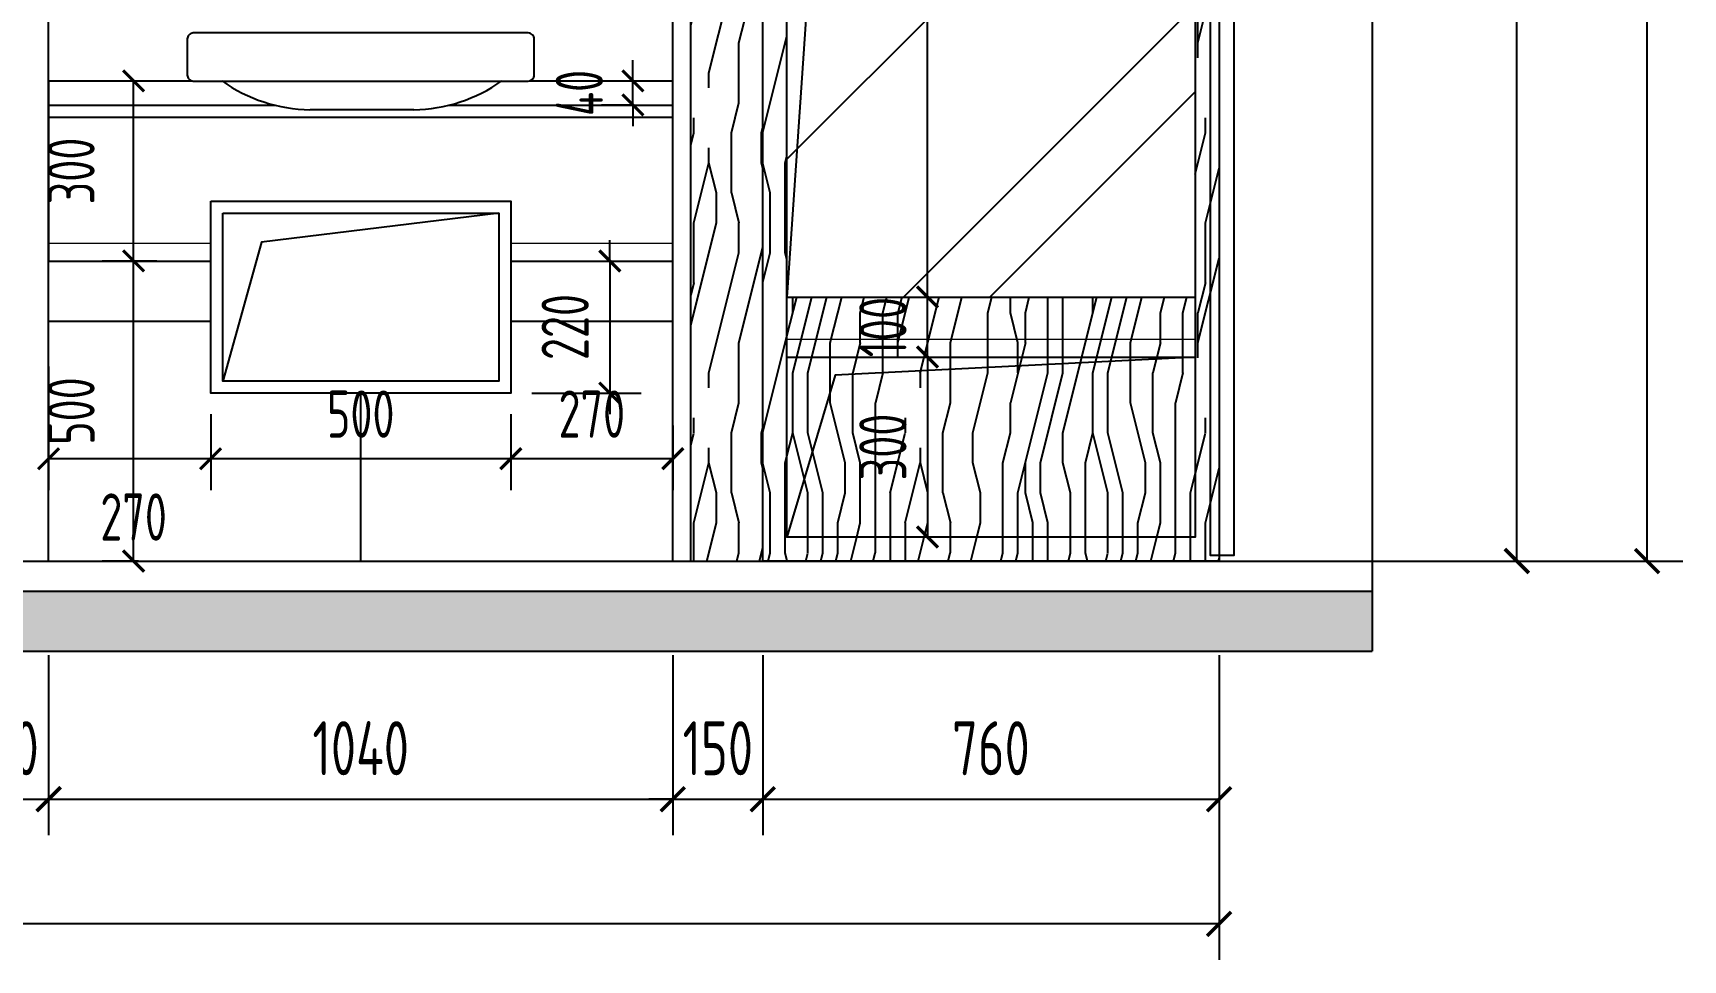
# Model space of a CAD drawing. Header units: millimetres. Extents: x 84706 to 155398, y -6776 to 36429.
# Drawn here: x 125544 to 128293, y 21572 to 23117 of the extents above; entities that cross this region are included whole.
import ezdxf

# ---------------------------------------------------------------- set-up
doc = ezdxf.new("R2010")
doc.units = ezdxf.units.MM
doc.set_wipeout_variables(frame=1)
doc.layers.get('Defpoints').update_dxf_attribs({"color": 250})
for name, color, linetype in [('DD2-【地坪造型线】Floor', 251, 'Continuous'), ('EE1-【立面造型线（近看）】Elevation modelling line', 144, 'Continuous'), ('EE5-【立面楼板、墙体】Eloorslab_wall', 150, 'Continuous'), ('EE7-【立面填充】Hatch', 250, 'Continuous'), ('EE8-【立面完成线】Finish', 20, 'Continuous'), ('EL-立面造型', 30, 'Continuous'), ('PM2-【门】Door', 148, 'Continuous'), ('PM3-【门套】Casing', 144, 'Continuous')]:
    doc.layers.add(name, color=color, linetype=linetype)
doc.layers.add('RC-Modelling【天花造型】', color=30, linetype='Continuous', lineweight=0)
doc.styles.add('XZC', font='SIMPLEX.SHX', dxfattribs={"width": 0.7, "bigfont": 'hztxt.shx'})
doc.styles.add('尺寸标注', font='ARCHS.SHX', dxfattribs={"width": 0.8})
doc.linetypes.add('LED_LINE', pattern='A,12.7,-5.08,["LED",XZC,S=2.54,R=0,X=-2.54,Y=-1.27],-6.35', length=24.13)
doc.dimstyles.new('海龙1：25', dxfattribs={"dimscale": 25, "dimtxt": 2.25, "dimasz": 1, "dimexe": 1.5, "dimexo": 1, "dimgap": 1, "dimtad": 1, "dimdec": 0, "dimrnd": 5, "dimdsep": 46, "dimtxsty": '尺寸标注', "dimblk": 'ARCHTICK', "dimblk1": 'ARCHTICK', "dimblk2": 'ARCHTICK', "dimcen": 1, "dimclrd": 44, "dimclre": 44, "dimclrt": 2, "dimadec": 0, "dimazin": 0, "dimtfac": 1, "dimtdec": 0, "dimtix": 1, "dimtmove": 2, "dimatfit": 3, "dimldrblk": 'hl_arrow2', "dimfxl": 0, "dimarcsym": 0})
pattern_1 = [(90, (-427.85, 0), (-500, 3e-14), [100, -150, 50, -200]), (90, (-440.35, 350), (-500, 3e-14), [100, -400]), (90, (-465.35, 300), (-500, 3e-14), [50, -450]), (90, (-477.85, 25), (-500, 3e-14), [25, -350, 25, -100]), (90, (-502.85, 200), (-500, 3e-14), [100, -150, 25, -225]), (90, (-515.35, 75), (-500, 3e-14), [75, -425]), (90, (-527.85, 200), (-500, 3e-14), [150, -350]), (90, (-540.35, 50), (-500, 3e-14), [100, -400]), (90, (-552.85, 250), (-500, 3e-14), [250, -250]), (90, (-577.85, 100), (-500, 3e-14), [50, -150, 100, -200]), (90, (-590.35, 450), (-500, 3e-14), [100, -400]), (90, (-602.85, 350), (-500, 3e-14), [50, -450]), (90, (-615.35, 250), (-500, 3e-14), [50, -450]), (90, (-627.85, 1e-14), (-500, 3e-14), [100, -400]), (90, (-640.35, 250), (-500, 3e-14), [100, -400]), (90, (-665.35, 250), (-500, 3e-14), [100, -100, 100, -200]), (90, (-690.35, 150), (-500, 3e-14), [50, -250, 100, -100]), (90, (-702.85, 250), (-500, 3e-14), [150, -350]), (90, (-727.85, 250), (-500, 3e-14), [100, -400]), (90, (-740.35, 50), (-500, 3e-14), [150, -200, 50, -100]), (90, (-765.35, 50), (-500, 3e-14), [250, -250]), (90, (-777.85, 350), (-500, 3e-14), [50, -450]), (90, (-790.35, 200), (-500, 3e-14), [100, -400]), (90, (-802.85, 100), (-500, 3e-14), [50, -200, 50, -200]), (90, (-815.35, 50), (-500, 3e-14), [50, -150, 100, -200]), (90, (-827.85, 150), (-500, 3e-14), [50, -250, 50, -150]), (90, (-840.35, 250), (-500, 3e-14), [150, -350]), (90, (-865.35, 50), (-500, 3e-14), [100, -400]), (90, (-877.85, 300), (-500, 3e-14), [50, -450]), (90, (-890.35, 400), (-500, 3e-14), [50, -450]), (104.03624, (-465.35, 350), (2e-08, 500), [51.5, -2010.0528]), (104.03624, (-577.85, 400), (2e-08, 500), [51.5, -2010.0528]), (104.03624, (-877.85, 350), (2e-08, 500), [51.5, -2010.0528]), (104.03624, (-690.35, 200), (2e-08, 500), [51.5, -2010.0528]), (104.03624, (-765.35, 300), (2e-08, 500), [51.5, -2010.0528]), (104.03624, (-727.85, 350), (2e-08, 500), [51.5, -2010.0528]), (104.03624, (-815.35, 100), (2e-08, 500), [51.5, -2010.0528]), (104.03624, (-790.35, 300), (2e-08, 500), [51.5, -2010.0528]), (104.03624, (-602.85, 400), (2e-08, 500), [103, -1958.5528]), (104.03624, (-640.35, 350), (2e-08, 500), [103, -1958.5528]), (104.03624, (-665.35, 350), (2e-08, 500), [103, -1958.5528]), (255.96376, (-502.85, 200), (2e-08, -500), [51.5, -103, 51.5, -1855.5528]), (255.96376, (-577.85, 100), (2e-08, -500), [51.5, -2010.0528]), (255.96376, (-802.85, 100), (2e-08, -500), [103, -1958.5528]), (284.03624, (-440.35, 350), (-2e-08, -500), [51.5, -2010.0528]), (75.96376, (-440.35, 450), (-2e-08, 500), [51.5, -2010.0528]), (75.96376, (-615.35, 300), (-2e-08, 500), [51.5, -2010.0528]), (75.96376, (-702.85, 400), (-2e-08, 500), [51.5, -2010.0528]), (75.96376, (-740.35, 200), (-2e-08, 500), [51.5, -2010.0528]), (75.96376, (-802.85, 150), (-2e-08, 500), [51.5, -2010.0528]), (75.96376, (-827.85, 200), (-2e-08, 500), [51.5, -2010.0528]), (75.96376, (-740.35, 200), (-2e-08, 500), [51.5, -2010.0528]), (75.96376, (-815.35, 350), (-2e-08, 500), [206, -1855.5528]), (75.96376, (-477.85, 50), (-2e-08, 500), [206, -1855.5528]), (75.96376, (-515.35, 100), (-2e-08, 500), [206, -1855.5528]), (75.96376, (-540.35, 150), (-2e-08, 500), [51.5, -103, 103, -1804.0528]), (75.96376, (-577.85, 150), (-2e-08, 500), [103, -103, 103, -1752.5528]), (75.96376, (-627.85, 100), (-2e-08, 500), [206, -1855.5528]), (75.96376, (-665.35, 50), (-2e-08, 500), [206, -1855.5528]), (75.96376, (-690.35, 50), (-2e-08, 500), [206, -1855.5528]), (75.96376, (-840.35, 400), (-2e-08, 500), [51.5, -2010.0528]), (75.96377, (-890.35, 450), (-0.0001, 500), [103, -1958.5528]), (75.96377, (-865.35, 150), (-0.0001, 500), [103, -1958.5528]), (75.96376, (-427.85, 100), (-9e-06, 500), [206, -1855.5528]), (75.96376, (-777.85, 400), (-9e-06, 500), [154.5, -1907.0528]), (75.96376, (-740.35, 450), (-9e-06, 500), [309, -1752.5528])]

# ---------------------------------------------------------------- blocks, each defined once
blk = doc.blocks.new('juuyk')
at = {"layer": 'DD2-【地坪造型线】Floor'}
h = blk.add_hatch(dxfattribs=at)
h.set_pattern_fill('AR-RROOF', color=250, scale=20, angle=45)
h.set_pattern_definition([(45, (-427.85, 0), (431.0523, 1149.4728), [7620, -1016, 2540, -508]), (45, (-129.7, 657.35), (-836.96, 118.5394), [1524, -167.64, 3048, -381]), (45, (-553.57, 484.93), (1627.2224, 2108.5641), [4064, -711.2, 2032, -508])])
h.paths.add_polyline_path([(129175.4, 23856.7), (128495.4, 23856.7), (128495.4, 22676.7), (129175.4, 22676.7)])
at = {"layer": 'EE1-【立面造型线（近看）】Elevation modelling line'}
h = blk.add_hatch(dxfattribs=at)
h.set_pattern_fill('木纹面5', color=250, scale=500, angle=90, double=1, pattern_type=2)
h.set_pattern_definition(pattern_1)
h.paths.add_polyline_path([(129215.4, 24636.7), (128455.4, 24636.7), (128455.4, 22236.7), (129215.4, 22236.7)])
h.paths.add_polyline_path([(129175.4, 22276.7), (128495.4, 22276.7), (128495.4, 24596.7), (128835.4, 24596.7), (129175.4, 24596.7), (129175.4, 24096.7)], flags=16)
h.paths.add_polyline_path([(129075.4, 23746.7), (128595.4, 23746.7), (128595.4, 23856.7), (129075.4, 23856.7)], flags=0)
h.paths.add_polyline_path([(128835.4, 24096.7), (128495.4, 24346.7), (128835.4, 24596.7), (129175.4, 24346.7)], flags=0)
h = blk.add_hatch(dxfattribs=at)
h.set_pattern_fill('木纹面5', color=250, scale=500, angle=90, double=1, pattern_type=2)
h.set_pattern_definition(pattern_1)
h.paths.add_polyline_path([(129175.4, 24596.7), (128495.4, 24596.7), (128495.4, 23856.7), (129175.4, 23856.7)])
h = blk.add_hatch(dxfattribs=at)
h.set_pattern_fill('木纹面5', color=250, scale=500, angle=90, double=1, pattern_type=2)
h.set_pattern_definition(pattern_1)
h.paths.add_polyline_path([(129175.4, 22676.7), (128495.4, 22676.7), (128495.4, 22276.7), (129175.4, 22276.7)])
at = {"layer": 'EL-立面造型'}
for p, q in [((128495.4, 24096.7), (129175.4, 24096.7)), ((128495.4, 24056.7), (129175.4, 24056.7)), ((128495.4, 23896.7), (129175.4, 23896.7)), ((128495.4, 23856.7), (129175.4, 23856.7)), ((128495.4, 22676.7), (129175.4, 22676.7)), ((128495.4, 22576.7), (129175.4, 22576.7))]:
    blk.add_line(p, q, dxfattribs=at)
for points in [[(128455.4, 24636.7), (129215.4, 24636.7), (129215.4, 22236.7), (128455.4, 22236.7)], [(128495.4, 24596.7), (129175.4, 24596.7), (129175.4, 22276.7), (128495.4, 22276.7)], [(128835.4, 24596.7), (128495.4, 24596.7), (128495.4, 24096.7), (128835.4, 24096.7)], [(128835.4, 24596.7), (129175.4, 24596.7), (129175.4, 24096.7), (128835.4, 24096.7)]]:
    blk.add_lwpolyline(points, close=True, dxfattribs=at)
at = {"layer": 'EL-立面造型', "color": 12}
for points in [[(128835.4, 24596.7), (128495.4, 24346.7), (128835.4, 24096.7)], [(128835.4, 24596.7), (129175.4, 24346.7), (128835.4, 24096.7)], [(129175.4, 24056.7), (128557.6, 24025.1), (128495.4, 23896.7)], [(129175.4, 23856.7), (128568.4, 23748.3), (128495.4, 22676.7)], [(129175.4, 22576.7), (128575.9, 22546.5), (128495.4, 22276.7)]]:
    blk.add_lwpolyline(points, dxfattribs=at)
at = {"layer": 'EL-立面造型', "color": 38}
blk.add_lwpolyline([(129055.4, 23856.7), (129055.4, 23766.7), (128615.4, 23766.7), (128615.4, 23856.7), (128595.4, 23856.7), (128595.4, 23746.7), (129075.4, 23746.7), (129075.4, 23856.7), (129055.4, 23856.7)], dxfattribs=at)
at = {"layer": 'RC-Modelling【天花造型】', "color": 1, "linetype": 'LED_LINE', "ltscale": 0.5}
for p, q in [((128495.4, 23876.7), (129175.4, 23876.7)), ((128495.4, 22606.7), (129175.4, 22606.7))]:
    blk.add_line(p, q, dxfattribs=at)
blk = doc.blocks.new('*U1028')
at = {"layer": 'EE7-【立面填充】Hatch'}
h = blk.add_hatch(dxfattribs=at)
h.set_pattern_fill('YPSGT-钢筋混凝土', color=256, scale=200, pattern_type=2)
h.set_pattern_definition([(45, (0, -1100), (-28.284271, 28.284271), []), (50, (0, -1100), (143.45204, -12.550436), [15, -165]), (355, (0, -1100), (-27.75027, 150.43842), [12, -132]), (100.4514, (11.95, -1101.05), (115.70187, 137.8879), [12.74804, -140.22842]), (46.1842, (0, -1060), (213.44822, -33.1038), [22.5, -247.5]), (96.6356, (17.79, -1062.76), (186.93254, 194.82358), [19.12206, -210.3426]), (351.1842, (0, -1060), (186.9324, 194.82373), [18, -198]), (21, (20, -1070), (119.38141, -80.523786), [15, -165]), (326, (20, -1070), (48.66306, 145.03), [12, -132]), (71.4514, (29.95, -1076.71), (168.04452, 64.5061), [12.74804, -140.22842]), (37.5, (0, -1100), (2.431971, 66.578771), [0, -130.4, 0, -134, 0, -132.5]), (7.5, (0, -1100), (52.613907, 78.882342), [0, -76.4, 0, -127.4, 0, -50.5]), (327.5, (-44.6, -1100), (106.764487, -4.510974), [0, -50, 0, -156, 0, -207]), (317.5, (-64.6, -1100), (116.637234, 20.020996), [0, -65, 0, -103.6, 0, -147])])
h.paths.add_polyline_path([(143984.9, -87029), (143984.9, -87129), (150979.9, -87129), (150979.9, -87029)])
blk.add_line((144254.9, -86969), (144214.9, -86969))
at = {"layer": 'EE5-【立面楼板、墙体】Eloorslab_wall'}
for p, q in [((143984.9, -86979), (143984.9, -87029)), ((150979.9, -87029), (143984.9, -87029)), ((143984.9, -87029), (143984.9, -87129)), ((150979.9, -87129), (143984.9, -87129))]:
    blk.add_line(p, q, dxfattribs=at)
at = {"layer": 'EE8-【立面完成线】Finish'}
blk.add_line((150739.9, -86979), (143984.9, -86979), dxfattribs=at)
at = {"layer": 'PM2-【门】Door'}
blk.add_lwpolyline([(144214.9, -84599), (144254.9, -84599), (144254.9, -86969), (144214.9, -86969)], close=True, dxfattribs=at)
at = {"layer": 'PM3-【门套】Casing'}
for p, q in [((143984.9, -84609), (143984.9, -86979)), ((144239.9, -86969), (144239.9, -86979))]:
    blk.add_line(p, q, dxfattribs=at)
blk = doc.blocks.new('_ArchTick')
at = {"color": 2, "linetype": 'ByBlock', "const_width": 0.15}
blk.add_lwpolyline([(-0.5, -0.5), (0.5, 0.5)], dxfattribs=at)
blk = doc.blocks.new('*D870')
at = {"layer": 'Defpoints', "color": 0, "transparency": 16777216}
for p in [(125420.1, 22236.7), (125570.1, 22236.7), (125570.1, 21839.8)]:
    blk.add_point(p, dxfattribs=at)
at = {"layer": 'EE1-【立面造型线（近看）】Elevation modelling line', "color": 44, "lineweight": -2, "transparency": 16777216}
for p, q in [((125420.1, 22079.8), (125420.1, 21779.8)), ((125570.1, 22079.8), (125570.1, 21779.8)), ((125420.1, 21839.8), (125380.1, 21839.8)), ((125420.1, 21839.8), (125570.1, 21839.8)), ((125570.1, 21839.8), (125610.1, 21839.8))]:
    blk.add_line(p, q, dxfattribs=at)
at = {"layer": 'EE1-【立面造型线（近看）】Elevation modelling line', "color": 44, "lineweight": -2, "transparency": 16777216, "xscale": 40, "yscale": 40, "zscale": 40}
blk.add_blockref('_ArchTick', (125420.1, 21839.8), dxfattribs=at)
at = {"layer": 'EE1-【立面造型线（近看）】Elevation modelling line', "color": 44, "lineweight": -2, "transparency": 16777216, "xscale": 40, "yscale": 40, "zscale": 40, "rotation": 180}
blk.add_blockref('_ArchTick', (125570.1, 21839.8), dxfattribs=at)
at = {"layer": 'EE1-【立面造型线（近看）】Elevation modelling line', "color": 2, "transparency": 16777216, "insert": (125495.1, 21924.8), "char_height": 90, "attachment_point": 5, "style": '尺寸标注'}
blk.add_mtext('150', dxfattribs=at)
blk = doc.blocks.new('hl_arrow2')
at = {"color": 2}
blk.add_line((-0.221, 0), (-1, 0), dxfattribs=at)
blk.add_lwpolyline([(-0.221, 0), (-0.861, -0.689), (-0.654, -0.862), (0, 0), (-0.654, 0.862), (-0.861, 0.689)], close=True, dxfattribs=at)
for points in [[(-0.861, 0.689), (-0.654, 0.862), (-0.221, 0), (0, 0)], [(-0.861, -0.689), (-0.654, -0.862), (-0.221, 0), (0, 0)]]:
    blk.add_solid(points, dxfattribs=at)
blk = doc.blocks.new('*D871')
at = {"layer": 'Defpoints', "color": 0, "transparency": 16777216}
for p in [(125570.1, 22236.7), (126610.1, 22236.7), (126610.1, 21839.8)]:
    blk.add_point(p, dxfattribs=at)
at = {"layer": 'EE1-【立面造型线（近看）】Elevation modelling line', "color": 44, "lineweight": -2, "transparency": 16777216}
for p, q in [((125570.1, 22079.8), (125570.1, 21779.8)), ((126610.1, 22079.8), (126610.1, 21779.8)), ((125570.1, 21839.8), (126610.1, 21839.8))]:
    blk.add_line(p, q, dxfattribs=at)
at = {"layer": 'EE1-【立面造型线（近看）】Elevation modelling line', "color": 44, "lineweight": -2, "transparency": 16777216, "xscale": 40, "yscale": 40, "zscale": 40, "rotation": 180}
blk.add_blockref('_ArchTick', (125570.1, 21839.8), dxfattribs=at)
at = {"layer": 'EE1-【立面造型线（近看）】Elevation modelling line', "color": 44, "lineweight": -2, "transparency": 16777216, "xscale": 40, "yscale": 40, "zscale": 40}
blk.add_blockref('_ArchTick', (126610.1, 21839.8), dxfattribs=at)
at = {"layer": 'EE1-【立面造型线（近看）】Elevation modelling line', "color": 2, "transparency": 16777216, "insert": (126090.1, 21924.8), "char_height": 90, "attachment_point": 5, "style": '尺寸标注'}
blk.add_mtext('1040', dxfattribs=at)
blk = doc.blocks.new('*D872')
at = {"layer": 'Defpoints', "color": 0, "transparency": 16777216}
for p in [(126610.1, 22236.7), (126760.1, 22236.7), (126760.1, 21839.8)]:
    blk.add_point(p, dxfattribs=at)
at = {"layer": 'EE1-【立面造型线（近看）】Elevation modelling line', "color": 44, "lineweight": -2, "transparency": 16777216}
for p, q in [((126610.1, 22079.8), (126610.1, 21779.8)), ((126760.1, 22079.8), (126760.1, 21779.8)), ((126610.1, 21839.8), (126570.1, 21839.8)), ((126610.1, 21839.8), (126760.1, 21839.8)), ((126760.1, 21839.8), (126800.1, 21839.8))]:
    blk.add_line(p, q, dxfattribs=at)
at = {"layer": 'EE1-【立面造型线（近看）】Elevation modelling line', "color": 44, "lineweight": -2, "transparency": 16777216, "xscale": 40, "yscale": 40, "zscale": 40}
blk.add_blockref('_ArchTick', (126610.1, 21839.8), dxfattribs=at)
at = {"layer": 'EE1-【立面造型线（近看）】Elevation modelling line', "color": 44, "lineweight": -2, "transparency": 16777216, "xscale": 40, "yscale": 40, "zscale": 40, "rotation": 180}
blk.add_blockref('_ArchTick', (126760.1, 21839.8), dxfattribs=at)
at = {"layer": 'EE1-【立面造型线（近看）】Elevation modelling line', "color": 2, "transparency": 16777216, "insert": (126685.1, 21924.8), "char_height": 90, "attachment_point": 5, "style": '尺寸标注'}
blk.add_mtext('150', dxfattribs=at)
blk = doc.blocks.new('*D873')
at = {"layer": 'Defpoints', "color": 0, "transparency": 16777216}
for p in [(126760.1, 22236.7), (127520.1, 22236.7), (127520.1, 21839.8)]:
    blk.add_point(p, dxfattribs=at)
at = {"layer": 'EE1-【立面造型线（近看）】Elevation modelling line', "color": 44, "lineweight": -2, "transparency": 16777216}
for p, q in [((126760.1, 22079.8), (126760.1, 21779.8)), ((127520.1, 22079.8), (127520.1, 21779.8)), ((126760.1, 21839.8), (127520.1, 21839.8))]:
    blk.add_line(p, q, dxfattribs=at)
at = {"layer": 'EE1-【立面造型线（近看）】Elevation modelling line', "color": 44, "lineweight": -2, "transparency": 16777216, "xscale": 40, "yscale": 40, "zscale": 40, "rotation": 180}
blk.add_blockref('_ArchTick', (126760.1, 21839.8), dxfattribs=at)
at = {"layer": 'EE1-【立面造型线（近看）】Elevation modelling line', "color": 44, "lineweight": -2, "transparency": 16777216, "xscale": 40, "yscale": 40, "zscale": 40}
blk.add_blockref('_ArchTick', (127520.1, 21839.8), dxfattribs=at)
at = {"layer": 'EE1-【立面造型线（近看）】Elevation modelling line', "color": 2, "transparency": 16777216, "insert": (127140.1, 21924.8), "char_height": 90, "attachment_point": 5, "style": '尺寸标注'}
blk.add_mtext('760', dxfattribs=at)
blk = doc.blocks.new('*D888')
at = {"layer": 'Defpoints', "color": 0, "transparency": 16777216}
for p in [(121020.1, 22236.7), (127520.1, 22236.7), (121020.1, 21631.9)]:
    blk.add_point(p, dxfattribs=at)
at = {"layer": 'EE1-【立面造型线（近看）】Elevation modelling line', "color": 44, "lineweight": -2, "transparency": 16777216}
for p, q in [((121020.1, 21871.9), (121020.1, 21571.9)), ((127520.1, 21871.9), (127520.1, 21571.9)), ((127520.1, 21631.9), (121020.1, 21631.9))]:
    blk.add_line(p, q, dxfattribs=at)
at = {"layer": 'EE1-【立面造型线（近看）】Elevation modelling line', "color": 44, "lineweight": -2, "transparency": 16777216, "xscale": 40, "yscale": 40, "zscale": 40, "rotation": 180}
blk.add_blockref('_ArchTick', (121020.1, 21631.9), dxfattribs=at)
at = {"layer": 'EE1-【立面造型线（近看）】Elevation modelling line', "color": 44, "lineweight": -2, "transparency": 16777216, "xscale": 40, "yscale": 40, "zscale": 40}
blk.add_blockref('_ArchTick', (127520.1, 21631.9), dxfattribs=at)
at = {"layer": 'EE1-【立面造型线（近看）】Elevation modelling line', "color": 2, "transparency": 16777216, "insert": (124270.1, 21716.9), "char_height": 90, "attachment_point": 5, "style": '尺寸标注'}
blk.add_mtext('6500', dxfattribs=at)
blk = doc.blocks.new('*D893')
at = {"layer": 'Defpoints', "color": 0, "transparency": 16777216}
for p in [(127520.1, 24636.7), (128016.4, 24636.7), (127520.1, 22236.7)]:
    blk.add_point(p, dxfattribs=at)
at = {"layer": 'EE1-【立面造型线（近看）】Elevation modelling line', "color": 44, "lineweight": -2, "transparency": 16777216}
for p, q in [((127776.4, 24636.7), (128076.4, 24636.7)), ((128016.4, 22236.7), (128016.4, 24636.7)), ((127776.4, 22236.7), (128076.4, 22236.7))]:
    blk.add_line(p, q, dxfattribs=at)
at = {"layer": 'EE1-【立面造型线（近看）】Elevation modelling line', "color": 44, "lineweight": -2, "transparency": 16777216, "xscale": 40, "yscale": 40, "zscale": 40}
for p, rotation in [((128016.4, 24636.7), 90), ((128016.4, 22236.7), 270)]:
    blk.add_blockref('_ArchTick', p, dxfattribs=dict(at, rotation=rotation))
at = {"layer": 'EE1-【立面造型线（近看）】Elevation modelling line', "color": 2, "transparency": 16777216, "insert": (127931.4, 23436.7), "char_height": 90, "attachment_point": 5, "rotation": 90, "style": '尺寸标注'}
blk.add_mtext('2400', dxfattribs=at)
blk = doc.blocks.new('*D895')
at = {"layer": 'Defpoints', "color": 0, "transparency": 16777216}
for p in [(127520.1, 24936.7), (127520.1, 22236.7), (128233.1, 22236.7)]:
    blk.add_point(p, dxfattribs=at)
at = {"layer": 'EE1-【立面造型线（近看）】Elevation modelling line', "color": 44, "lineweight": -2, "transparency": 16777216}
for p, q in [((127993.1, 24936.7), (128293.1, 24936.7)), ((128233.1, 24936.7), (128233.1, 22236.7)), ((127993.1, 22236.7), (128293.1, 22236.7))]:
    blk.add_line(p, q, dxfattribs=at)
at = {"layer": 'EE1-【立面造型线（近看）】Elevation modelling line', "color": 44, "lineweight": -2, "transparency": 16777216, "xscale": 40, "yscale": 40, "zscale": 40}
for p, rotation in [((128233.1, 24936.7), 90), ((128233.1, 22236.7), 270)]:
    blk.add_blockref('_ArchTick', p, dxfattribs=dict(at, rotation=rotation))
at = {"layer": 'EE1-【立面造型线（近看）】Elevation modelling line', "color": 2, "transparency": 16777216, "insert": (128148.1, 23586.7), "char_height": 90, "attachment_point": 5, "rotation": 90, "style": '尺寸标注'}
blk.add_mtext('2700', dxfattribs=at)
blk = doc.blocks.new('*D971')
at = {"layer": 'Defpoints', "color": 0, "transparency": 16777216}
for p in [(125711.7, 22736.7), (125785.4, 22736.7), (125754.6, 22236.7)]:
    blk.add_point(p, dxfattribs=at)
at = {"layer": 'EE1-【立面造型线（近看）】Elevation modelling line', "color": 44, "lineweight": -2, "transparency": 16777216}
for p, q in [((125750.4, 22736.7), (125659.2, 22736.7)), ((125711.7, 22236.7), (125711.7, 22736.7)), ((125719.6, 22236.7), (125659.2, 22236.7))]:
    blk.add_line(p, q, dxfattribs=at)
at = {"layer": 'EE1-【立面造型线（近看）】Elevation modelling line', "color": 44, "lineweight": -2, "transparency": 16777216, "xscale": 35, "yscale": 35, "zscale": 35}
for p, rotation in [((125711.7, 22736.7), 90), ((125711.7, 22236.7), 270)]:
    blk.add_blockref('_ArchTick', p, dxfattribs=dict(at, rotation=rotation))
at = {"layer": 'EE1-【立面造型线（近看）】Elevation modelling line', "color": 2, "transparency": 16777216, "insert": (125607.4, 22486.7), "char_height": 78.75, "attachment_point": 5, "rotation": 90, "style": '尺寸标注'}
blk.add_mtext('500', dxfattribs=at)
blk = doc.blocks.new('*D972')
at = {"layer": 'Defpoints', "color": 0, "transparency": 16777216}
for p in [(125711.7, 23036.7), (125733.8, 23036.7), (125763.5, 22736.7)]:
    blk.add_point(p, dxfattribs=at)
at = {"layer": 'EE1-【立面造型线（近看）】Elevation modelling line', "color": 44, "lineweight": -2, "transparency": 16777216}
for p, q in [((125711.7, 23036.7), (125659.2, 23036.7)), ((125711.7, 22736.7), (125711.7, 23036.7)), ((125728.5, 22736.7), (125659.2, 22736.7))]:
    blk.add_line(p, q, dxfattribs=at)
at = {"layer": 'EE1-【立面造型线（近看）】Elevation modelling line', "color": 44, "lineweight": -2, "transparency": 16777216, "xscale": 35, "yscale": 35, "zscale": 35}
for p, rotation in [((125711.7, 23036.7), 90), ((125711.7, 22736.7), 270)]:
    blk.add_blockref('_ArchTick', p, dxfattribs=dict(at, rotation=rotation))
at = {"layer": 'EE1-【立面造型线（近看）】Elevation modelling line', "color": 2, "transparency": 16777216, "insert": (125607.4, 22886.7), "char_height": 78.75, "attachment_point": 5, "rotation": 90, "style": '尺寸标注'}
blk.add_mtext('300', dxfattribs=at)
blk = doc.blocks.new('*D973')
at = {"layer": 'Defpoints', "color": 0, "transparency": 16777216}
for p in [(126340.1, 22516.7), (126610.1, 22497.4), (126340.1, 22407.3)]:
    blk.add_point(p, dxfattribs=at)
at = {"layer": 'EE1-【立面造型线（近看）】Elevation modelling line', "color": 44, "lineweight": -2, "transparency": 16777216}
for p, q in [((126340.1, 22481.7), (126340.1, 22354.8)), ((126610.1, 22462.4), (126610.1, 22354.8)), ((126610.1, 22407.3), (126340.1, 22407.3))]:
    blk.add_line(p, q, dxfattribs=at)
at = {"layer": 'EE1-【立面造型线（近看）】Elevation modelling line', "color": 44, "lineweight": -2, "transparency": 16777216, "xscale": 35, "yscale": 35, "zscale": 35, "rotation": 180}
blk.add_blockref('_ArchTick', (126340.1, 22407.3), dxfattribs=at)
at = {"layer": 'EE1-【立面造型线（近看）】Elevation modelling line', "color": 44, "lineweight": -2, "transparency": 16777216, "xscale": 35, "yscale": 35, "zscale": 35}
blk.add_blockref('_ArchTick', (126610.1, 22407.3), dxfattribs=at)
at = {"layer": 'EE1-【立面造型线（近看）】Elevation modelling line', "color": 2, "transparency": 16777216, "insert": (126475.1, 22481.6), "char_height": 78.75, "attachment_point": 5, "style": '尺寸标注'}
blk.add_mtext('270', dxfattribs=at)
blk = doc.blocks.new('*D974')
at = {"layer": 'Defpoints', "color": 0, "transparency": 16777216}
for p in [(125840.1, 22516.7), (126340.1, 22516.7), (125840.1, 22407.3)]:
    blk.add_point(p, dxfattribs=at)
at = {"layer": 'EE1-【立面造型线（近看）】Elevation modelling line', "color": 44, "lineweight": -2, "transparency": 16777216}
for p, q in [((125840.1, 22481.7), (125840.1, 22354.8)), ((126340.1, 22481.7), (126340.1, 22354.8)), ((126340.1, 22407.3), (125840.1, 22407.3))]:
    blk.add_line(p, q, dxfattribs=at)
at = {"layer": 'EE1-【立面造型线（近看）】Elevation modelling line', "color": 44, "lineweight": -2, "transparency": 16777216, "xscale": 35, "yscale": 35, "zscale": 35, "rotation": 180}
blk.add_blockref('_ArchTick', (125840.1, 22407.3), dxfattribs=at)
at = {"layer": 'EE1-【立面造型线（近看）】Elevation modelling line', "color": 44, "lineweight": -2, "transparency": 16777216, "xscale": 35, "yscale": 35, "zscale": 35}
blk.add_blockref('_ArchTick', (126340.1, 22407.3), dxfattribs=at)
at = {"layer": 'EE1-【立面造型线（近看）】Elevation modelling line', "color": 2, "transparency": 16777216, "insert": (126090.1, 22481.6), "char_height": 78.75, "attachment_point": 5, "style": '尺寸标注'}
blk.add_mtext('500', dxfattribs=at)
blk = doc.blocks.new('*D975')
at = {"layer": 'Defpoints', "color": 0, "transparency": 16777216}
for p in [(125570.1, 22596.1), (125840.1, 22516.7), (125570.1, 22407.3)]:
    blk.add_point(p, dxfattribs=at)
at = {"layer": 'EE1-【立面造型线（近看）】Elevation modelling line', "color": 44, "lineweight": -2, "transparency": 16777216}
for p, q in [((125570.1, 22561.1), (125570.1, 22354.8)), ((125840.1, 22481.7), (125840.1, 22354.8)), ((125840.1, 22407.3), (125570.1, 22407.3))]:
    blk.add_line(p, q, dxfattribs=at)
at = {"layer": 'EE1-【立面造型线（近看）】Elevation modelling line', "color": 44, "lineweight": -2, "transparency": 16777216, "xscale": 35, "yscale": 35, "zscale": 35, "rotation": 180}
blk.add_blockref('_ArchTick', (125570.1, 22407.3), dxfattribs=at)
at = {"layer": 'EE1-【立面造型线（近看）】Elevation modelling line', "color": 44, "lineweight": -2, "transparency": 16777216, "xscale": 35, "yscale": 35, "zscale": 35}
blk.add_blockref('_ArchTick', (125840.1, 22407.3), dxfattribs=at)
at = {"layer": 'EE1-【立面造型线（近看）】Elevation modelling line', "color": 2, "transparency": 16777216, "insert": (125711.7, 22310.1), "char_height": 78.75, "attachment_point": 5, "style": '尺寸标注'}
blk.add_mtext('270', dxfattribs=at)
blk = doc.blocks.new('*D976')
at = {"layer": 'Defpoints', "color": 0, "transparency": 16777216}
for p in [(126543.7, 23036.7), (126543.7, 23036.7), (126543.7, 22996.7)]:
    blk.add_point(p, dxfattribs=at)
at = {"layer": 'EE1-【立面造型线（近看）】Elevation modelling line', "color": 44, "lineweight": -2, "transparency": 16777216}
for p, q in [((126543.7, 23036.7), (126543.7, 23071.7)), ((126543.7, 23036.7), (126491.2, 23036.7)), ((126543.7, 22996.7), (126543.7, 23036.7)), ((126543.7, 22996.7), (126491.2, 22996.7)), ((126543.7, 22996.7), (126543.7, 22961.7))]:
    blk.add_line(p, q, dxfattribs=at)
at = {"layer": 'EE1-【立面造型线（近看）】Elevation modelling line', "color": 44, "lineweight": -2, "transparency": 16777216, "xscale": 35, "yscale": 35, "zscale": 35}
for p, rotation in [((126543.7, 23036.7), 270), ((126543.7, 22996.7), 90)]:
    blk.add_blockref('_ArchTick', p, dxfattribs=dict(at, rotation=rotation))
at = {"layer": 'EE1-【立面造型线（近看）】Elevation modelling line', "color": 2, "transparency": 16777216, "insert": (126454.3, 23016.7), "char_height": 78.75, "attachment_point": 5, "rotation": 90, "style": '尺寸标注'}
blk.add_mtext('40', dxfattribs=at)
blk = doc.blocks.new('*D977')
at = {"layer": 'Defpoints', "color": 0, "transparency": 16777216}
for p in [(126340.1, 22736.7), (126340.1, 22516.7), (126505.1, 22516.7)]:
    blk.add_point(p, dxfattribs=at)
at = {"layer": 'EE1-【立面造型线（近看）】Elevation modelling line', "color": 44, "lineweight": -2, "transparency": 16777216}
for p, q in [((126505.1, 22736.7), (126505.1, 22771.7)), ((126375.1, 22736.7), (126557.6, 22736.7)), ((126505.1, 22736.7), (126505.1, 22516.7)), ((126375.1, 22516.7), (126557.6, 22516.7)), ((126505.1, 22516.7), (126505.1, 22481.7))]:
    blk.add_line(p, q, dxfattribs=at)
at = {"layer": 'EE1-【立面造型线（近看）】Elevation modelling line', "color": 44, "lineweight": -2, "transparency": 16777216, "xscale": 35, "yscale": 35, "zscale": 35}
for p, rotation in [((126505.1, 22736.7), 270), ((126505.1, 22516.7), 90)]:
    blk.add_blockref('_ArchTick', p, dxfattribs=dict(at, rotation=rotation))
at = {"layer": 'EE1-【立面造型线（近看）】Elevation modelling line', "color": 2, "transparency": 16777216, "insert": (126430.7, 22626.7), "char_height": 78.75, "attachment_point": 5, "rotation": 90, "style": '尺寸标注'}
blk.add_mtext('220', dxfattribs=at)
blk = doc.blocks.new('*D979')
at = {"layer": 'Defpoints', "color": 0, "transparency": 16777216}
for p in [(126815.1, 22676.7), (127034.5, 22676.7), (126815.1, 22576.7)]:
    blk.add_point(p, dxfattribs=at)
at = {"layer": 'EE1-【立面造型线（近看）】Elevation modelling line', "color": 44, "lineweight": -2, "transparency": 16777216}
for p, q in [((127034.5, 22676.7), (127034.5, 22711.7)), ((126859.5, 22676.7), (127087, 22676.7)), ((127034.5, 22576.7), (127034.5, 22676.7)), ((126859.5, 22576.7), (127087, 22576.7)), ((127034.5, 22576.7), (127034.5, 22541.7))]:
    blk.add_line(p, q, dxfattribs=at)
at = {"layer": 'EE1-【立面造型线（近看）】Elevation modelling line', "color": 44, "lineweight": -2, "transparency": 16777216, "xscale": 35, "yscale": 35, "zscale": 35}
for p, rotation in [((127034.5, 22676.7), 270), ((127034.5, 22576.7), 90)]:
    blk.add_blockref('_ArchTick', p, dxfattribs=dict(at, rotation=rotation))
at = {"layer": 'EE1-【立面造型线（近看）】Elevation modelling line', "color": 2, "transparency": 16777216, "insert": (126960.1, 22626.7), "char_height": 78.75, "attachment_point": 5, "rotation": 90, "style": '尺寸标注'}
blk.add_mtext('100', dxfattribs=at)
blk = doc.blocks.new('*D980')
at = {"layer": 'Defpoints', "color": 0, "transparency": 16777216}
for p in [(126900.1, 23856.7), (127034.5, 23856.7), (126815.1, 22676.7)]:
    blk.add_point(p, dxfattribs=at)
at = {"layer": 'EE1-【立面造型线（近看）】Elevation modelling line', "color": 44, "lineweight": -2, "transparency": 16777216}
for p, q in [((126935.1, 23856.7), (127087, 23856.7)), ((127034.5, 22676.7), (127034.5, 23856.7)), ((126859.5, 22676.7), (127087, 22676.7))]:
    blk.add_line(p, q, dxfattribs=at)
at = {"layer": 'EE1-【立面造型线（近看）】Elevation modelling line', "color": 44, "lineweight": -2, "transparency": 16777216, "xscale": 35, "yscale": 35, "zscale": 35}
for p, rotation in [((127034.5, 23856.7), 90), ((127034.5, 22676.7), 270)]:
    blk.add_blockref('_ArchTick', p, dxfattribs=dict(at, rotation=rotation))
at = {"layer": 'EE1-【立面造型线（近看）】Elevation modelling line', "color": 2, "transparency": 16777216, "insert": (126960.1, 23266.7), "char_height": 78.75, "attachment_point": 5, "rotation": 90, "style": '尺寸标注'}
blk.add_mtext('1180', dxfattribs=at)
blk = doc.blocks.new('*D985')
at = {"layer": 'Defpoints', "color": 0, "transparency": 16777216}
for p in [(126815.1, 22576.7), (127034.5, 22276.7), (127183, 22276.7)]:
    blk.add_point(p, dxfattribs=at)
at = {"layer": 'EE1-【立面造型线（近看）】Elevation modelling line', "color": 44, "lineweight": -2, "transparency": 16777216}
for p, q in [((126859.5, 22576.7), (127087, 22576.7)), ((127034.5, 22576.7), (127034.5, 22276.7)), ((127148, 22276.7), (126982, 22276.7))]:
    blk.add_line(p, q, dxfattribs=at)
at = {"layer": 'EE1-【立面造型线（近看）】Elevation modelling line', "color": 44, "lineweight": -2, "transparency": 16777216, "xscale": 35, "yscale": 35, "zscale": 35}
for p, rotation in [((127034.5, 22576.7), 90), ((127034.5, 22276.7), 270)]:
    blk.add_blockref('_ArchTick', p, dxfattribs=dict(at, rotation=rotation))
at = {"layer": 'EE1-【立面造型线（近看）】Elevation modelling line', "color": 2, "transparency": 16777216, "insert": (126960.1, 22426.7), "char_height": 78.75, "attachment_point": 5, "rotation": 90, "style": '尺寸标注'}
blk.add_mtext('300', dxfattribs=at)

msp = doc.modelspace()

# ---------------------------------------------------------------- hatches: boundary and pattern name
at = {"layer": 'EE1-【立面造型线（近看）】Elevation modelling line'}
h = msp.add_hatch(dxfattribs=at)
h.set_pattern_fill('木纹面5', color=250, scale=500, angle=90, double=1, pattern_type=2)
h.set_pattern_definition([(90, (1220, 0), (-500, 3e-14), [100, -150, 50, -200]), (90, (1207.5, 350), (-500, 3e-14), [100, -400]), (90, (1182.5, 300), (-500, 3e-14), [50, -450]), (90, (1170, 25), (-500, 3e-14), [25, -350, 25, -100]), (90, (1145, 200), (-500, 3e-14), [100, -150, 25, -225]), (90, (1132.5, 75), (-500, 3e-14), [75, -425]), (90, (1120, 200), (-500, 3e-14), [150, -350]), (90, (1107.5, 50), (-500, 3e-14), [100, -400]), (90, (1095, 250), (-500, 3e-14), [250, -250]), (90, (1070, 100), (-500, 3e-14), [50, -150, 100, -200]), (90, (1057.5, 450), (-500, 3e-14), [100, -400]), (90, (1045, 350), (-500, 3e-14), [50, -450]), (90, (1032.5, 250), (-500, 3e-14), [50, -450]), (90, (1020, 1e-14), (-500, 3e-14), [100, -400]), (90, (1007.5, 250), (-500, 3e-14), [100, -400]), (90, (982.5, 250), (-500, 3e-14), [100, -100, 100, -200]), (90, (957.5, 150), (-500, 3e-14), [50, -250, 100, -100]), (90, (945, 250), (-500, 3e-14), [150, -350]), (90, (920, 250), (-500, 3e-14), [100, -400]), (90, (907.5, 50), (-500, 3e-14), [150, -200, 50, -100]), (90, (882.5, 50), (-500, 3e-14), [250, -250]), (90, (870, 350), (-500, 3e-14), [50, -450]), (90, (857.5, 200), (-500, 3e-14), [100, -400]), (90, (845, 100), (-500, 3e-14), [50, -200, 50, -200]), (90, (832.5, 50), (-500, 3e-14), [50, -150, 100, -200]), (90, (820, 150), (-500, 3e-14), [50, -250, 50, -150]), (90, (807.5, 250), (-500, 3e-14), [150, -350]), (90, (782.5, 50), (-500, 3e-14), [100, -400]), (90, (770, 300), (-500, 3e-14), [50, -450]), (90, (757.5, 400), (-500, 3e-14), [50, -450]), (104.03624, (1182.5, 350), (2e-08, 500), [51.5, -2010.0528]), (104.03624, (1070, 400), (2e-08, 500), [51.5, -2010.0528]), (104.03624, (770, 350), (2e-08, 500), [51.5, -2010.0528]), (104.03624, (957.5, 200), (2e-08, 500), [51.5, -2010.0528]), (104.03624, (882.5, 300), (2e-08, 500), [51.5, -2010.0528]), (104.03624, (920, 350), (2e-08, 500), [51.5, -2010.0528]), (104.03624, (832.5, 100), (2e-08, 500), [51.5, -2010.0528]), (104.03624, (857.5, 300), (2e-08, 500), [51.5, -2010.0528]), (104.03624, (1045, 400), (2e-08, 500), [103, -1958.5528]), (104.03624, (1007.5, 350), (2e-08, 500), [103, -1958.5528]), (104.03624, (982.5, 350), (2e-08, 500), [103, -1958.5528]), (255.96376, (1145, 200), (2e-08, -500), [51.5, -103, 51.5, -1855.5528]), (255.96376, (1070, 100), (2e-08, -500), [51.5, -2010.0528]), (255.96376, (845, 100), (2e-08, -500), [103, -1958.5528]), (284.03624, (1207.5, 350), (-2e-08, -500), [51.5, -2010.0528]), (75.96376, (1207.5, 450), (-2e-08, 500), [51.5, -2010.0528]), (75.96376, (1032.5, 300), (-2e-08, 500), [51.5, -2010.0528]), (75.96376, (945, 400), (-2e-08, 500), [51.5, -2010.0528]), (75.96376, (907.5, 200), (-2e-08, 500), [51.5, -2010.0528]), (75.96376, (845, 150), (-2e-08, 500), [51.5, -2010.0528]), (75.96376, (820, 200), (-2e-08, 500), [51.5, -2010.0528]), (75.96376, (907.5, 200), (-2e-08, 500), [51.5, -2010.0528]), (75.96376, (832.5, 350), (-2e-08, 500), [206, -1855.5528]), (75.96376, (1170, 50), (-2e-08, 500), [206, -1855.5528]), (75.96376, (1132.5, 100), (-2e-08, 500), [206, -1855.5528]), (75.96376, (1107.5, 150), (-2e-08, 500), [51.5, -103, 103, -1804.0528]), (75.96376, (1070, 150), (-2e-08, 500), [103, -103, 103, -1752.5528]), (75.96376, (1020, 100), (-2e-08, 500), [206, -1855.5528]), (75.96376, (982.5, 50), (-2e-08, 500), [206, -1855.5528]), (75.96376, (957.5, 50), (-2e-08, 500), [206, -1855.5528]), (75.96376, (807.5, 400), (-2e-08, 500), [51.5, -2010.0528]), (75.96377, (757.5, 450), (-0.0001, 500), [103, -1958.5528]), (75.96377, (782.5, 150), (-0.0001, 500), [103, -1958.5528]), (75.96376, (1220, 100), (-9e-06, 500), [206, -1855.5528]), (75.96376, (870, 400), (-9e-06, 500), [154.5, -1907.0528]), (75.96376, (907.5, 450), (-9e-06, 500), [309, -1752.5528])])
h.paths.add_polyline_path([(126760.1, 24636.7), (126750.1, 24636.7), (126750.1, 24646.7), (126740.1, 24646.7), (126740.1, 24636.7), (126640.1, 24636.7), (126640.1, 22236.7), (126760.1, 22236.7)])

# ---------------------------------------------------------------- linework, layer by layer
for p, q in [((126640.1, 22236.7), (126640.1, 24636.7)), ((126760.1, 22236.7), (126760.1, 24636.7)), ((125570.1, 22996.7), (126610.1, 22996.7)), ((125570.1, 22976.7), (126610.1, 22976.7))]:
    msp.add_line(p, q, dxfattribs=at)
msp.add_lwpolyline([(126340.1, 22736.7), (126610.1, 22736.7), (126610.1, 23036.7), (125570.1, 23036.7), (125570.1, 22736.7), (125840.1, 22736.7)], dxfattribs=at)
for points in [[(125840.1, 22836.7), (126340.1, 22836.7), (126340.1, 22516.7), (125840.1, 22516.7)], [(125860.1, 22816.7), (126320.1, 22816.7), (126320.1, 22536.7), (125860.1, 22536.7)]]:
    msp.add_lwpolyline(points, close=True, dxfattribs=at)
at = {"layer": 'EE7-【立面填充】Hatch'}
for p, q in [((125570.1, 22636.7), (125840.1, 22636.7)), ((126340.1, 22636.7), (126610.1, 22636.7)), ((126090.1, 22236.7), (126090.1, 22516.7))]:
    msp.add_line(p, q, dxfattribs=at)
at = {"layer": 'EE8-【立面完成线】Finish'}
for p, q in [((125570.1, 22236.7), (125570.1, 24636.7)), ((126610.1, 22236.7), (126610.1, 24636.7))]:
    msp.add_line(p, q, dxfattribs=at)
at = {"layer": 'EL-立面造型', "color": 12}
msp.add_lwpolyline([(126320.1, 22816.7), (125924.8, 22768.4), (125860.1, 22536.7)], dxfattribs=at)
at = {"layer": 'RC-Modelling【天花造型】', "color": 1, "linetype": 'LED_LINE', "ltscale": 0.5}
for p, q in [((125570.1, 22766.7), (125840.1, 22766.7)), ((126340.1, 22766.7), (126610.1, 22766.7))]:
    msp.add_line(p, q, dxfattribs=at)

# ---------------------------------------------------------------- block references
at = {"layer": 'EE1-【立面造型线（近看）】Elevation modelling line'}
msp.add_blockref('juuyk', (-1695.2, 0), dxfattribs=at)

# ---------------------------------------------------------------- dimensions: what is measured, and where the dimension line sits
for base, p1, p2, override, picture, middle in [((128233.1, 22236.7), (127520.1, 24936.7), (127520.1, 22236.7), {"dimscale": 40, "dimfxl": 6}, '*D895', (128148.1, 23586.7)), ((128016.4, 24636.7), (127520.1, 22236.7), (127520.1, 24636.7), {"dimscale": 40, "dimfxl": 6}, '*D893', (127931.4, 23436.7)), ((127034.5, 23856.7), (126815.1, 22676.7), (126900.1, 23856.7), {"dimscale": 35}, '*D980', (126960.1, 23266.7)), ((126505.1, 22516.7), (126340.1, 22736.7), (126340.1, 22516.7), {"dimscale": 35}, '*D977', (126430.7, 22626.7)), ((127034.5, 22676.7), (126815.1, 22576.7), (126815.1, 22676.7), {"dimscale": 35}, '*D979', (126960.1, 22626.7)), ((127034.5, 22276.7), (126815.1, 22576.7), (127183, 22276.7), {"dimscale": 35}, '*D985', (126960.1, 22426.7))]:
    dim = msp.add_linear_dim(base=base, p1=p1, p2=p2, angle=90, dimstyle='海龙1：25', override=override, dxfattribs=at)
    dim.commit()
    dim.dimension.update_dxf_attribs({"geometry": picture, "text_midpoint": middle})
for base, p1, p2, picture, middle in [((126543.7, 23036.7), (126543.7, 22996.7), (126543.7, 23036.7), '*D976', (126454.3, 23016.7)), ((125711.7, 23036.7), (125763.5, 22736.7), (125733.8, 23036.7), '*D972', (125607.4, 22886.7)), ((125711.7, 22736.7), (125754.6, 22236.7), (125785.4, 22736.7), '*D971', (125607.4, 22486.7))]:
    dim = msp.add_linear_dim(base=base, p1=p1, p2=p2, angle=90, dimstyle='海龙1：25', override={"dimscale": 35}, dxfattribs=at)
    dim.commit()
    dim.dimension.update_dxf_attribs({"geometry": picture, "text_midpoint": middle, "dimtype": 160})
dim = msp.add_linear_dim(base=(125570.1, 22407.3), p1=(125840.1, 22516.7), p2=(125570.1, 22596.1), dimstyle='海龙1：25', override={"dimscale": 35}, dxfattribs=at)
dim.commit()
dim.dimension.update_dxf_attribs({"geometry": '*D975', "text_midpoint": (125711.7, 22310.1), "dimtype": 160})
for base, p1, p2, override, picture, middle in [((125840.1, 22407.3), (126340.1, 22516.7), (125840.1, 22516.7), {"dimscale": 35}, '*D974', (126090.1, 22481.6)), ((126340.1, 22407.3), (126610.1, 22497.4), (126340.1, 22516.7), {"dimscale": 35}, '*D973', (126475.1, 22481.6)), ((121020.1, 21631.9), (127520.1, 22236.7), (121020.1, 22236.7), {"dimscale": 40, "dimfxl": 6}, '*D888', (124270.1, 21716.9)), ((125570.1, 21839.8), (125420.1, 22236.7), (125570.1, 22236.7), {"dimscale": 40, "dimfxl": 6}, '*D870', (125495.1, 21924.8)), ((126610.1, 21839.8), (125570.1, 22236.7), (126610.1, 22236.7), {"dimscale": 40, "dimfxl": 6}, '*D871', (126090.1, 21924.8)), ((126760.1, 21839.8), (126610.1, 22236.7), (126760.1, 22236.7), {"dimscale": 40, "dimfxl": 6}, '*D872', (126685.1, 21924.8)), ((127520.1, 21839.8), (126760.1, 22236.7), (127520.1, 22236.7), {"dimscale": 40, "dimfxl": 6}, '*D873', (127140.1, 21924.8))]:
    dim = msp.add_linear_dim(base=base, p1=p1, p2=p2, dimstyle='海龙1：25', override=override, dxfattribs=at)
    dim.commit()
    dim.dimension.update_dxf_attribs({"geometry": picture, "text_midpoint": middle})

# ---------------------------------------------------------------- next in the draw order: wipeouts: each hides what was drawn before it
msp.add_wipeout([(125811.1, 23116.7), (125804.1, 23113.8), (125801.1, 23106.7), (125801.1, 23046.7), (125804.1, 23039.6), (125811.1, 23036.7), (125859, 23036.7), (125872, 23028.2), (125900, 23013), (125937.8, 22998.9), (125968.4, 22992), (126005.6, 22988.5), (126178.6, 22988.5), (126206.6, 22990.6), (126234.6, 22995.8), (126260.6, 23003.4), (126281.4, 23011.8), (126300.3, 23021.2), (126325.2, 23036.7), (126369.1, 23036.7), (126376.2, 23039.6), (126379.1, 23046.7), (126379.1, 23106.7), (126376.2, 23113.8), (126369.1, 23116.7)])

# ---------------------------------------------------------------- next in the draw order: linework, layer by layer
at = {"layer": 'EL-立面造型', "color": 1}
msp.add_line((126178.6, 22988.5), (126005.6, 22988.5), dxfattribs=at)
at = {"layer": 'EL-立面造型', "color": 2}
msp.add_lwpolyline([(126369.1, 23116.7), (125811.1, 23116.7, 0.414214), (125801.1, 23106.7), (125801.1, 23046.7, 0.414214), (125811.1, 23036.7), (126369.1, 23036.7, 0.414214), (126379.1, 23046.7), (126379.1, 23106.7, 0.414214)], format="xyb", close=True, dxfattribs=at)
at = {"layer": 'EL-立面造型', "color": 1}
for centre, start, end in [((126011.3, 23253), 234.8504, 268.7513), ((126172.9, 23253), 271.2487, 305.1496)]:
    msp.add_arc(centre, 264.5, start, end, dxfattribs=at)

# ---------------------------------------------------------------- next in the draw order: block references
at = {"xscale": -1}
msp.add_blockref('*U1028', (271760.1, 109215.7), dxfattribs=at)

doc.saveas('drawing.dxf')
